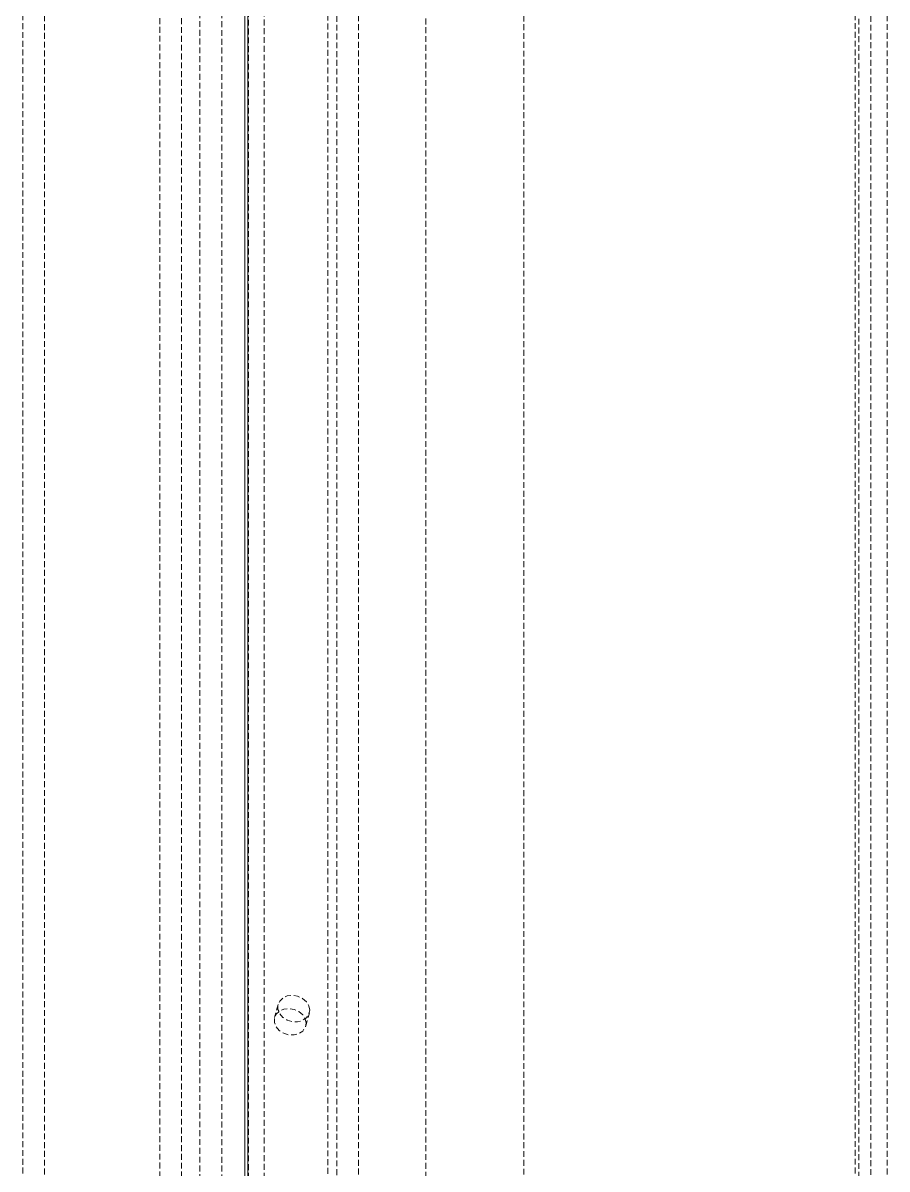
# Model space of a CAD drawing. Header units: millimetres. Extents: x 1529 to 6255, y 1713 to 5797.
# Drawn here: x 5358.6 to 5545.7, y 4704.8 to 4952.8 of the extents above; entities that cross this region are included whole.
import ezdxf

# ---------------------------------------------------------------- set-up
doc = ezdxf.new("R2010")
doc.units = ezdxf.units.MM
doc.linetypes.add('HIDDEN', pattern=[1.905, 1.27, -0.635])

msp = doc.modelspace()

# ---------------------------------------------------------------- linework, layer by layer
at = {"color": 7, "linetype": 'HIDDEN', "lineweight": 0}
for p, q in [((5539.52, 5216.598), (5539.52, 4648.286)), ((5538.738, 5213.747), (5538.738, 4645.435)), ((5545.663, 4646.479), (5545.663, 5214.791)), ((5542.128, 4644.438), (5542.128, 5212.75)), ((5401.644, 4688.999), (5401.644, 5195.254)), ((5431.275, 5192.545), (5431.275, 4686.289)), ((5396.951, 4671.893), (5396.951, 5178.148)), ((5426.582, 4669.184), (5426.582, 5175.439)), ((5410.855, 5064.02), (5410.855, 4495.708)), ((5407.466, 5062.063), (5407.466, 4496.705)), ((5363.317, 4549.304), (5363.317, 5055.56)), ((5392.948, 5052.85), (5392.948, 4546.595)), ((5358.624, 5038.454), (5358.624, 4532.199)), ((5388.255, 5035.745), (5388.255, 4529.49)), ((5424.609, 5025.052), (5424.609, 4518.797)), ((5467.035, 4518.797), (5467.035, 5025.052)), ((5445.822, 5012.806), (5445.822, 4506.55)), ((5413.866, 4740.413), (5413.084, 4737.562)), ((5419.835, 4735.71), (5420.617, 4738.561))]:
    msp.add_line(p, q, dxfattribs=at)
at = {"color": 7, "linetype": 'Continuous', "lineweight": 15}
for p, q in [((5406.684, 5062.166), (5406.684, 4493.854)), ((5407.32, 4493.667), (5407.32, 5061.979))]:
    msp.add_line(p, q, dxfattribs=at)
at = {"color": 7, "linetype": 'HIDDEN', "lineweight": 0, "flags": 128}
for points in [[(5420.698, 4739.171), (5420.511, 4740.116), (5419.969, 4740.993), (5419.132, 4741.707), (5418.09, 4742.18), (5416.956, 4742.362), (5415.853, 4742.231), (5414.9, 4741.804), (5414.201, 4741.126), (5413.832, 4740.269), (5413.832, 4739.329), (5414.201, 4738.405), (5414.9, 4737.599), (5415.853, 4736.997), (5416.956, 4736.665), (5418.09, 4736.639), (5419.132, 4736.922), (5419.969, 4737.483), (5420.511, 4738.26), (5420.698, 4739.171)], [(5419.916, 4736.32), (5419.729, 4737.265), (5419.187, 4738.142), (5418.35, 4738.856), (5417.308, 4739.329), (5416.174, 4739.511), (5415.071, 4739.381), (5414.118, 4738.953), (5413.419, 4738.275), (5413.049, 4737.419), (5413.049, 4736.478), (5413.419, 4735.554), (5414.118, 4734.748), (5415.071, 4734.146), (5416.174, 4733.814), (5417.308, 4733.788), (5418.35, 4734.071), (5419.187, 4734.632), (5419.729, 4735.409), (5419.916, 4736.32)]]:
    msp.add_lwpolyline(points, dxfattribs=at)

doc.saveas('drawing.dxf')
